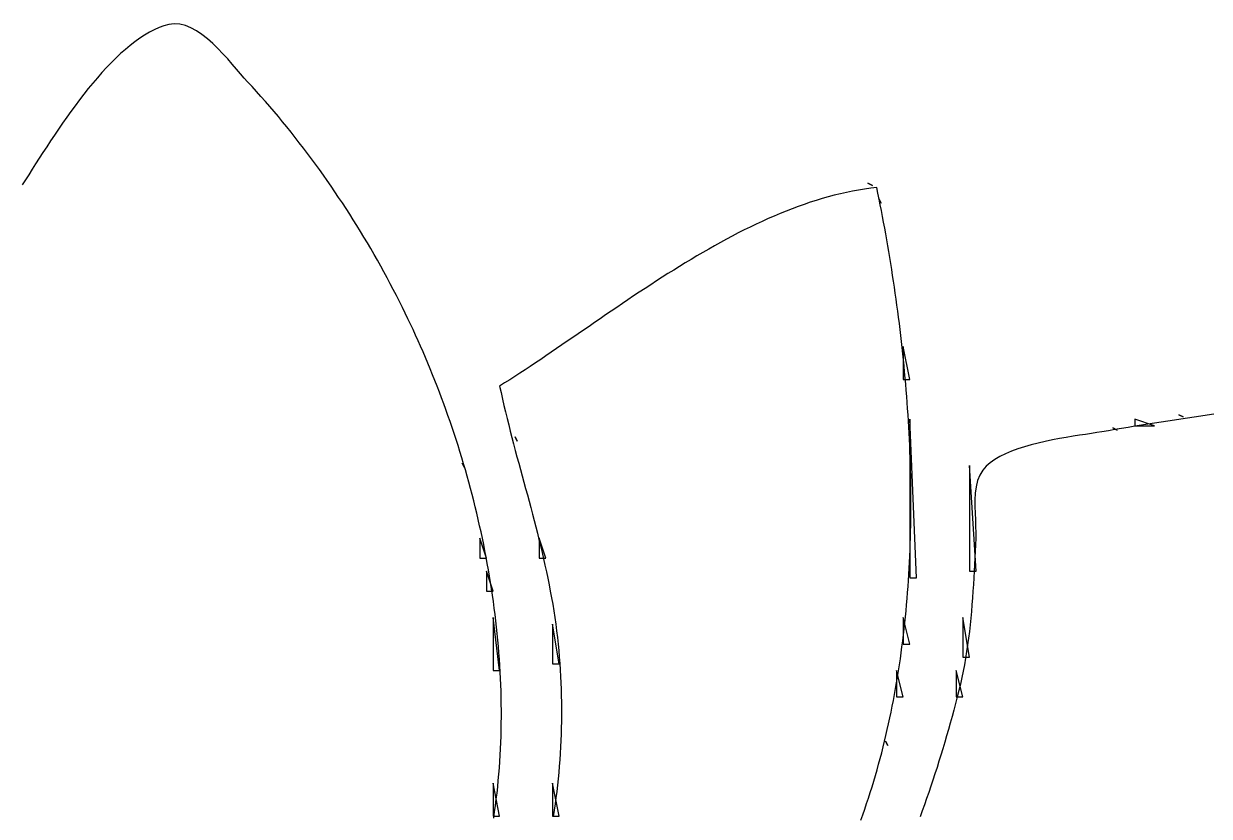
# Model space of a CAD drawing. Header units: millimetres. Extents: x 56222 to 3066687, y -650199 to -121287.
# Drawn here: x 141922.423 to 141925.62, y -185276.868 to -185274.731 of the extents above; entities that cross this region are included whole.
import ezdxf

# ---------------------------------------------------------------- set-up
doc = ezdxf.new("R2010")
doc.units = ezdxf.units.MM
doc.header["$MEASUREMENT"] = 0
doc.layers.add('$TD_AUDIT_GENERATED_(A0BDF17)', color=32, linetype='Continuous', lineweight=30)

msp = doc.modelspace()

# ---------------------------------------------------------------- linework, layer by layer
at = {"layer": '$TD_AUDIT_GENERATED_(A0BDF17)', "linetype": 'Continuous', "lineweight": 25, "ltscale": 2}
for p, q in [((141922.7486, -185274.7617, 0.5173), (141922.7356, -185274.7702, 0.5173)), ((141922.7617, -185274.7541, 0.5173), (141922.7486, -185274.7617, 0.5173)), ((141922.7748, -185274.7474, 0.5173), (141922.7617, -185274.7541, 0.5173)), ((141922.7879, -185274.7416, 0.5173), (141922.7748, -185274.7474, 0.5173)), ((141922.801, -185274.7367, 0.5173), (141922.7879, -185274.7416, 0.5173)), ((141922.814, -185274.733, 0.5173), (141922.801, -185274.7367, 0.5173)), ((141922.8288, -185274.731, 0.5173), (141922.814, -185274.733, 0.5173)), ((141922.8437, -185274.732, 0.5173), (141922.8288, -185274.731, 0.5173)), ((141922.8587, -185274.7358, 0.5173), (141922.8437, -185274.732, 0.5173)), ((141922.8737, -185274.742, 0.5173), (141922.8587, -185274.7358, 0.5173)), ((141922.8887, -185274.7503, 0.5173), (141922.8737, -185274.742, 0.5173)), ((141922.9035, -185274.7604, 0.5173), (141922.8887, -185274.7503, 0.5173)), ((141922.9181, -185274.7719, 0.5173), (141922.9035, -185274.7604, 0.5173)), ((141922.7097, -185274.7895, 0.5173), (141922.6968, -185274.8002, 0.5173)), ((141922.7226, -185274.7794, 0.5173), (141922.7097, -185274.7895, 0.5173)), ((141922.7356, -185274.7702, 0.5173), (141922.7226, -185274.7794, 0.5173)), ((141922.9324, -185274.7845, 0.5173), (141922.9181, -185274.7719, 0.5173)), ((141922.9464, -185274.798, 0.5173), (141922.9324, -185274.7845, 0.5173)), ((141922.6713, -185274.8236, 0.5173), (141922.6587, -185274.8362, 0.5173)), ((141922.684, -185274.8116, 0.5173), (141922.6713, -185274.8236, 0.5173)), ((141922.6968, -185274.8002, 0.5173), (141922.684, -185274.8116, 0.5173)), ((141922.9599, -185274.8119, 0.5173), (141922.9464, -185274.798, 0.5173)), ((141922.9728, -185274.826, 0.5173), (141922.9599, -185274.8119, 0.5173)), ((141922.6461, -185274.8493, 0.5173), (141922.6336, -185274.8629, 0.5173)), ((141922.6587, -185274.8362, 0.5173), (141922.6461, -185274.8493, 0.5173)), ((141922.9851, -185274.8399, 0.5173), (141922.9728, -185274.826, 0.5173)), ((141922.9967, -185274.8533, 0.5173), (141922.9851, -185274.8399, 0.5173)), ((141923.0076, -185274.8659, 0.5173), (141922.9967, -185274.8533, 0.5173)), ((141922.6213, -185274.8769, 0.5173), (141922.609, -185274.8913, 0.5173)), ((141922.6336, -185274.8629, 0.5173), (141922.6213, -185274.8769, 0.5173)), ((141923.0175, -185274.8774, 0.5173), (141923.0076, -185274.8659, 0.5173)), ((141923.0266, -185274.8874, 0.5173), (141923.0175, -185274.8774, 0.5173)), ((141923.0386, -185274.9005, 0.5173), (141923.0266, -185274.8874, 0.5173)), ((141922.585, -185274.9211, 0.5173), (141922.5731, -185274.9364, 0.5173)), ((141922.5969, -185274.9061, 0.5173), (141922.585, -185274.9211, 0.5173)), ((141922.609, -185274.8913, 0.5173), (141922.5969, -185274.9061, 0.5173)), ((141923.0507, -185274.9137, 0.5173), (141923.0386, -185274.9005, 0.5173)), ((141923.0626, -185274.927, 0.5173), (141923.0507, -185274.9137, 0.5173)), ((141922.5615, -185274.952, 0.5173), (141922.5499, -185274.9676, 0.5173)), ((141922.5731, -185274.9364, 0.5173), (141922.5615, -185274.952, 0.5173)), ((141923.0744, -185274.9405, 0.5173), (141923.0626, -185274.927, 0.5173)), ((141923.0862, -185274.954, 0.5173), (141923.0744, -185274.9405, 0.5173)), ((141922.5386, -185274.9834, 0.5173), (141922.5274, -185274.9993, 0.5173)), ((141922.5499, -185274.9676, 0.5173), (141922.5386, -185274.9834, 0.5173)), ((141923.0979, -185274.9677, 0.5173), (141923.0862, -185274.954, 0.5173)), ((141923.1094, -185274.9815, 0.5173), (141923.0979, -185274.9677, 0.5173)), ((141923.1209, -185274.9954, 0.5173), (141923.1094, -185274.9815, 0.5173)), ((141922.5164, -185275.0152, 0.5173), (141922.5056, -185275.0311, 0.5173)), ((141922.5274, -185274.9993, 0.5173), (141922.5164, -185275.0152, 0.5173)), ((141923.1324, -185275.0093, 0.5173), (141923.1209, -185274.9954, 0.5173)), ((141923.1437, -185275.0234, 0.5173), (141923.1324, -185275.0093, 0.5173)), ((141922.4951, -185275.047, 0.5173), (141922.4847, -185275.0627, 0.5173)), ((141922.5056, -185275.0311, 0.5173), (141922.4951, -185275.047, 0.5173)), ((141923.1549, -185275.0376, 0.5173), (141923.1437, -185275.0234, 0.5173)), ((141923.166, -185275.0519, 0.5173), (141923.1549, -185275.0376, 0.5173)), ((141922.4745, -185275.0782, 0.5173), (141922.4646, -185275.0936, 0.5173)), ((141922.4847, -185275.0627, 0.5173), (141922.4745, -185275.0782, 0.5173)), ((141923.1771, -185275.0662, 0.5173), (141923.166, -185275.0519, 0.5173)), ((141923.188, -185275.0807, 0.5173), (141923.1771, -185275.0662, 0.5173)), ((141923.1989, -185275.0952, 0.5173), (141923.188, -185275.0807, 0.5173)), ((141922.4549, -185275.1087, 0.5173), (141922.4455, -185275.1236, 0.5173)), ((141922.4646, -185275.0936, 0.5173), (141922.4549, -185275.1087, 0.5173)), ((141923.2096, -185275.1098, 0.5173), (141923.1989, -185275.0952, 0.5173)), ((141923.2203, -185275.1245, 0.5173), (141923.2096, -185275.1098, 0.5173)), ((141922.4363, -185275.1381, 0.5173), (141922.4274, -185275.1522, 0.5173)), ((141922.4455, -185275.1236, 0.5173), (141922.4363, -185275.1381, 0.5173)), ((141923.2308, -185275.1393, 0.5173), (141923.2203, -185275.1245, 0.5173)), ((141923.2413, -185275.1541, 0.5173), (141923.2308, -185275.1393, 0.5173)), ((141922.4274, -185275.1522, 0.5173), (141922.4187, -185275.1659, 0.5173)), ((141923.2516, -185275.1691, 0.5173), (141923.2413, -185275.1541, 0.5173)), ((141923.2619, -185275.1841, 0.5173), (141923.2516, -185275.1691, 0.5173)), ((141924.6905, -185275.177, 0.5173), (141924.6741, -185275.1796, 0.5173)), ((141924.7068, -185275.1747, 0.5173), (141924.6905, -185275.177, 0.5173)), ((141924.6994, -185275.161, 0.5173), (141924.7113, -185275.1669, 0.5173)), ((141924.7113, -185275.1669, 0.5173), (141924.6994, -185275.161, 0.5173)), ((141924.7232, -185275.1728, 0.5173), (141924.7068, -185275.1747, 0.5173)), ((141924.7264, -185275.1883, 0.5173), (141924.7232, -185275.1728, 0.5173)), ((141923.272, -185275.1992, 0.5173), (141923.2619, -185275.1841, 0.5173)), ((141923.2821, -185275.2143, 0.5173), (141923.272, -185275.1992, 0.5173)), ((141924.5598, -185275.2073, 0.5173), (141924.5435, -185275.2125, 0.5173)), ((141924.5761, -185275.2024, 0.5173), (141924.5598, -185275.2073, 0.5173)), ((141924.5924, -185275.1978, 0.5173), (141924.5761, -185275.2024, 0.5173)), ((141924.6087, -185275.1935, 0.5173), (141924.5924, -185275.1978, 0.5173)), ((141924.625, -185275.1895, 0.5173), (141924.6087, -185275.1935, 0.5173)), ((141924.6414, -185275.1858, 0.5173), (141924.625, -185275.1895, 0.5173)), ((141924.6577, -185275.1825, 0.5173), (141924.6414, -185275.1858, 0.5173)), ((141924.6741, -185275.1796, 0.5173), (141924.6577, -185275.1825, 0.5173)), ((141924.7295, -185275.2039, 0.5173), (141924.7264, -185275.1883, 0.5173)), ((141924.7291, -185275.2026, 0.5173), (141924.7351, -185275.2145, 0.5173)), ((141924.7351, -185275.2145, 0.5173), (141924.7291, -185275.2026, 0.5173)), ((141924.7326, -185275.2194, 0.5173), (141924.7295, -185275.2039, 0.5173)), ((141923.292, -185275.2295, 0.5173), (141923.2821, -185275.2143, 0.5173)), ((141923.3019, -185275.2448, 0.5173), (141923.292, -185275.2295, 0.5173)), ((141924.4785, -185275.2362, 0.5173), (141924.4623, -185275.2428, 0.5173)), ((141924.4947, -185275.2299, 0.5173), (141924.4785, -185275.2362, 0.5173)), ((141924.5109, -185275.2238, 0.5173), (141924.4947, -185275.2299, 0.5173)), ((141924.5272, -185275.2181, 0.5173), (141924.5109, -185275.2238, 0.5173)), ((141924.5435, -185275.2125, 0.5173), (141924.5272, -185275.2181, 0.5173)), ((141924.7356, -185275.2351, 0.5173), (141924.7326, -185275.2194, 0.5173)), ((141924.7386, -185275.2507, 0.5173), (141924.7356, -185275.2351, 0.5173)), ((141923.3116, -185275.2601, 0.5173), (141923.3019, -185275.2448, 0.5173)), ((141923.3212, -185275.2755, 0.5173), (141923.3116, -185275.2601, 0.5173)), ((141924.3977, -185275.2715, 0.5173), (141924.3816, -185275.2793, 0.5173)), ((141924.4138, -185275.264, 0.5173), (141924.3977, -185275.2715, 0.5173)), ((141924.4299, -185275.2567, 0.5173), (141924.4138, -185275.264, 0.5173)), ((141924.4461, -185275.2497, 0.5173), (141924.4299, -185275.2567, 0.5173)), ((141924.4623, -185275.2428, 0.5173), (141924.4461, -185275.2497, 0.5173)), ((141924.7416, -185275.2664, 0.5173), (141924.7386, -185275.2507, 0.5173)), ((141924.7445, -185275.2822, 0.5173), (141924.7416, -185275.2664, 0.5173)), ((141923.3307, -185275.2909, 0.5173), (141923.3212, -185275.2755, 0.5173)), ((141923.3401, -185275.3065, 0.5173), (141923.3307, -185275.2909, 0.5173)), ((141924.3336, -185275.3036, 0.5173), (141924.3176, -185275.3121, 0.5173)), ((141924.3495, -185275.2953, 0.5173), (141924.3336, -185275.3036, 0.5173)), ((141924.3656, -185275.2872, 0.5173), (141924.3495, -185275.2953, 0.5173)), ((141924.3816, -185275.2793, 0.5173), (141924.3656, -185275.2872, 0.5173)), ((141924.7473, -185275.298, 0.5173), (141924.7445, -185275.2822, 0.5173)), ((141924.7501, -185275.3138, 0.5173), (141924.7473, -185275.298, 0.5173)), ((141923.3494, -185275.322, 0.5173), (141923.3401, -185275.3065, 0.5173)), ((141923.3586, -185275.3376, 0.5173), (141923.3494, -185275.322, 0.5173)), ((141924.2858, -185275.3296, 0.5173), (141924.2699, -185275.3386, 0.5173)), ((141924.3017, -185275.3208, 0.5173), (141924.2858, -185275.3296, 0.5173)), ((141924.3176, -185275.3121, 0.5173), (141924.3017, -185275.3208, 0.5173)), ((141924.7529, -185275.3297, 0.5173), (141924.7501, -185275.3138, 0.5173)), ((141924.7556, -185275.3456, 0.5173), (141924.7529, -185275.3297, 0.5173)), ((141923.3676, -185275.3533, 0.5173), (141923.3586, -185275.3376, 0.5173)), ((141923.3766, -185275.369, 0.5173), (141923.3676, -185275.3533, 0.5173)), ((141923.3854, -185275.3847, 0.5173), (141923.3766, -185275.369, 0.5173)), ((141924.2226, -185275.3664, 0.5173), (141924.2069, -185275.3758, 0.5173)), ((141924.2383, -185275.357, 0.5173), (141924.2226, -185275.3664, 0.5173)), ((141924.2541, -185275.3477, 0.5173), (141924.2383, -185275.357, 0.5173)), ((141924.2699, -185275.3386, 0.5173), (141924.2541, -185275.3477, 0.5173)), ((141924.7583, -185275.3615, 0.5173), (141924.7556, -185275.3456, 0.5173)), ((141924.7609, -185275.3775, 0.5173), (141924.7583, -185275.3615, 0.5173)), ((141923.3941, -185275.4005, 0.5173), (141923.3854, -185275.3847, 0.5173)), ((141923.4027, -185275.4163, 0.5173), (141923.3941, -185275.4005, 0.5173)), ((141924.1756, -185275.3952, 0.5173), (141924.16, -185275.405, 0.5173)), ((141924.1912, -185275.3855, 0.5173), (141924.1756, -185275.3952, 0.5173)), ((141924.2069, -185275.3758, 0.5173), (141924.1912, -185275.3855, 0.5173)), ((141924.7634, -185275.3935, 0.5173), (141924.7609, -185275.3775, 0.5173)), ((141924.7659, -185275.4096, 0.5173), (141924.7634, -185275.3935, 0.5173)), ((141923.4112, -185275.4321, 0.5173), (141923.4027, -185275.4163, 0.5173)), ((141923.4195, -185275.448, 0.5173), (141923.4112, -185275.4321, 0.5173)), ((141924.129, -185275.4248, 0.5173), (141924.1136, -185275.4348, 0.5173)), ((141924.1445, -185275.4149, 0.5173), (141924.129, -185275.4248, 0.5173)), ((141924.16, -185275.405, 0.5173), (141924.1445, -185275.4149, 0.5173)), ((141924.7684, -185275.4257, 0.5173), (141924.7659, -185275.4096, 0.5173)), ((141924.7708, -185275.4418, 0.5173), (141924.7684, -185275.4257, 0.5173)), ((141923.4278, -185275.4639, 0.5173), (141923.4195, -185275.448, 0.5173)), ((141923.4359, -185275.4799, 0.5173), (141923.4278, -185275.4639, 0.5173)), ((141924.0828, -185275.4551, 0.5173), (141924.0676, -185275.4652, 0.5173)), ((141924.0982, -185275.4449, 0.5173), (141924.0828, -185275.4551, 0.5173)), ((141924.1136, -185275.4348, 0.5173), (141924.0982, -185275.4449, 0.5173)), ((141924.7732, -185275.4579, 0.5173), (141924.7708, -185275.4418, 0.5173)), ((141924.7754, -185275.4741, 0.5173), (141924.7732, -185275.4579, 0.5173)), ((141923.4439, -185275.4959, 0.5173), (141923.4359, -185275.4799, 0.5173)), ((141923.4517, -185275.5119, 0.5173), (141923.4439, -185275.4959, 0.5173)), ((141924.022, -185275.4959, 0.5173), (141924.007, -185275.5062, 0.5173)), ((141924.0371, -185275.4857, 0.5173), (141924.022, -185275.4959, 0.5173)), ((141924.0523, -185275.4755, 0.5173), (141924.0371, -185275.4857, 0.5173)), ((141924.0676, -185275.4652, 0.5173), (141924.0523, -185275.4755, 0.5173)), ((141924.7777, -185275.4903, 0.5173), (141924.7754, -185275.4741, 0.5173)), ((141924.7799, -185275.5065, 0.5173), (141924.7777, -185275.4903, 0.5173)), ((141923.4588, -185275.5265, 0.5173), (141923.4517, -185275.5119, 0.5173)), ((141923.4658, -185275.5412, 0.5173), (141923.4588, -185275.5265, 0.5173)), ((141923.977, -185275.5267, 0.5173), (141923.9621, -185275.5369, 0.5173)), ((141923.992, -185275.5165, 0.5173), (141923.977, -185275.5267, 0.5173)), ((141924.007, -185275.5062, 0.5173), (141923.992, -185275.5165, 0.5173)), ((141924.782, -185275.5228, 0.5173), (141924.7799, -185275.5065, 0.5173)), ((141924.7841, -185275.539, 0.5173), (141924.782, -185275.5228, 0.5173)), ((141923.4727, -185275.556, 0.5173), (141923.4658, -185275.5412, 0.5173)), ((141923.4796, -185275.5709, 0.5173), (141923.4727, -185275.556, 0.5173)), ((141923.9326, -185275.5573, 0.5173), (141923.9179, -185275.5674, 0.5173)), ((141923.9473, -185275.5471, 0.5173), (141923.9326, -185275.5573, 0.5173)), ((141923.9621, -185275.5369, 0.5173), (141923.9473, -185275.5471, 0.5173)), ((141924.7861, -185275.5553, 0.5173), (141924.7841, -185275.539, 0.5173)), ((141924.788, -185275.5717, 0.5173), (141924.7861, -185275.5553, 0.5173)), ((141923.4863, -185275.5859, 0.5173), (141923.4796, -185275.5709, 0.5173)), ((141923.493, -185275.6009, 0.5173), (141923.4863, -185275.5859, 0.5173)), ((141923.8887, -185275.5875, 0.5173), (141923.8742, -185275.5974, 0.5173)), ((141923.9033, -185275.5775, 0.5173), (141923.8887, -185275.5875, 0.5173)), ((141923.9179, -185275.5674, 0.5173), (141923.9033, -185275.5775, 0.5173)), ((141924.7899, -185275.588, 0.5173), (141924.788, -185275.5717, 0.5173)), ((141924.7917, -185275.6044, 0.5173), (141924.7899, -185275.588, 0.5173)), ((141923.4996, -185275.6161, 0.5173), (141923.493, -185275.6009, 0.5173)), ((141923.5062, -185275.6313, 0.5173), (141923.4996, -185275.6161, 0.5173)), ((141923.8454, -185275.6171, 0.5173), (141923.8312, -185275.6267, 0.5173)), ((141923.8598, -185275.6073, 0.5173), (141923.8454, -185275.6171, 0.5173)), ((141923.8742, -185275.5974, 0.5173), (141923.8598, -185275.6073, 0.5173)), ((141924.7935, -185275.6208, 0.5173), (141924.7917, -185275.6044, 0.5173)), ((141924.7952, -185275.6372, 0.5173), (141924.7935, -185275.6208, 0.5173)), ((141924.7946, -185275.6011, 0.5173), (141924.7946, -185275.6903, 0.5173)), ((141924.8124, -185275.6903, 0.5173), (141924.7946, -185275.6011, 0.5173)), ((141923.5126, -185275.6466, 0.5173), (141923.5062, -185275.6313, 0.5173)), ((141923.519, -185275.662, 0.5173), (141923.5126, -185275.6466, 0.5173)), ((141923.7888, -185275.6551, 0.5173), (141923.7748, -185275.6643, 0.5173)), ((141923.8028, -185275.6458, 0.5173), (141923.7888, -185275.6551, 0.5173)), ((141923.817, -185275.6363, 0.5173), (141923.8028, -185275.6458, 0.5173)), ((141923.8312, -185275.6267, 0.5173), (141923.817, -185275.6363, 0.5173)), ((141924.7968, -185275.6536, 0.5173), (141924.7952, -185275.6372, 0.5173)), ((141924.7984, -185275.6701, 0.5173), (141924.7968, -185275.6536, 0.5173)), ((141923.5253, -185275.6775, 0.5173), (141923.519, -185275.662, 0.5173)), ((141923.5315, -185275.693, 0.5173), (141923.5253, -185275.6775, 0.5173)), ((141923.7471, -185275.6823, 0.5173), (141923.7334, -185275.6911, 0.5173)), ((141923.7609, -185275.6734, 0.5173), (141923.7471, -185275.6823, 0.5173)), ((141923.7748, -185275.6643, 0.5173), (141923.7609, -185275.6734, 0.5173)), ((141924.7999, -185275.6865, 0.5173), (141924.7984, -185275.6701, 0.5173)), ((141924.8014, -185275.703, 0.5173), (141924.7999, -185275.6865, 0.5173)), ((141923.5376, -185275.7086, 0.5173), (141923.5315, -185275.693, 0.5173)), ((141923.5436, -185275.7243, 0.5173), (141923.5376, -185275.7086, 0.5173)), ((141923.7197, -185275.6997, 0.5173), (141923.7062, -185275.7081, 0.5173)), ((141923.7062, -185275.7081, 0.5173), (141923.71, -185275.7256, 0.5173)), ((141923.7334, -185275.6911, 0.5173), (141923.7197, -185275.6997, 0.5173)), ((141924.7946, -185275.6903, 0.5173), (141924.8124, -185275.6903, 0.5173)), ((141924.8028, -185275.7195, 0.5173), (141924.8014, -185275.703, 0.5173)), ((141924.8041, -185275.736, 0.5173), (141924.8028, -185275.7195, 0.5173)), ((141923.5496, -185275.7401, 0.5173), (141923.5436, -185275.7243, 0.5173)), ((141923.5554, -185275.7559, 0.5173), (141923.5496, -185275.7401, 0.5173)), ((141923.71, -185275.7256, 0.5173), (141923.7139, -185275.7431, 0.5173)), ((141923.7139, -185275.7431, 0.5173), (141923.7179, -185275.7605, 0.5173)), ((141924.8053, -185275.7525, 0.5173), (141924.8041, -185275.736, 0.5173)), ((141924.8065, -185275.769, 0.5173), (141924.8053, -185275.7525, 0.5173)), ((141923.5612, -185275.7718, 0.5173), (141923.5554, -185275.7559, 0.5173)), ((141923.5669, -185275.7878, 0.5173), (141923.5612, -185275.7718, 0.5173)), ((141923.7179, -185275.7605, 0.5173), (141923.7221, -185275.7779, 0.5173)), ((141923.7221, -185275.7779, 0.5173), (141923.7263, -185275.7952, 0.5173)), ((141924.8076, -185275.7856, 0.5173), (141924.8065, -185275.769, 0.5173)), ((141925.6324, -185275.7843, 0.5173), (141925.6146, -185275.7868, 0.5173)), ((141923.5725, -185275.8038, 0.5173), (141923.5669, -185275.7878, 0.5173)), ((141923.578, -185275.8199, 0.5173), (141923.5725, -185275.8038, 0.5173)), ((141923.7263, -185275.7952, 0.5173), (141923.7306, -185275.8125, 0.5173)), ((141923.7306, -185275.8125, 0.5173), (141923.735, -185275.8298, 0.5173)), ((141924.8086, -185275.8021, 0.5173), (141924.8076, -185275.7856, 0.5173)), ((141924.8096, -185275.8187, 0.5173), (141924.8086, -185275.8021, 0.5173)), ((141924.8124, -185275.7973, 0.5173), (141924.8124, -185276.2256, 0.5173)), ((141924.8302, -185276.2256, 0.5173), (141924.8124, -185275.7973, 0.5173)), ((141925.4189, -185275.8166, 0.5173), (141925.4011, -185275.8195, 0.5173)), ((141925.4367, -185275.8137, 0.5173), (141925.4189, -185275.8166, 0.5173)), ((141925.419, -185275.7973, 0.5173), (141925.419, -185275.8152, 0.5173)), ((141925.4726, -185275.8152, 0.5173), (141925.419, -185275.7973, 0.5173)), ((141925.419, -185275.8152, 0.5173), (141925.4726, -185275.8152, 0.5173)), ((141925.4545, -185275.8108, 0.5173), (141925.4367, -185275.8137, 0.5173)), ((141925.4723, -185275.808, 0.5173), (141925.4545, -185275.8108, 0.5173)), ((141925.4901, -185275.8052, 0.5173), (141925.4723, -185275.808, 0.5173)), ((141925.5079, -185275.8025, 0.5173), (141925.4901, -185275.8052, 0.5173)), ((141925.5257, -185275.7998, 0.5173), (141925.5079, -185275.8025, 0.5173)), ((141925.5435, -185275.7971, 0.5173), (141925.5257, -185275.7998, 0.5173)), ((141925.538, -185275.7854, 0.5173), (141925.5499, -185275.7914, 0.5173)), ((141925.5499, -185275.7914, 0.5173), (141925.538, -185275.7854, 0.5173)), ((141925.5613, -185275.7945, 0.5173), (141925.5435, -185275.7971, 0.5173)), ((141925.579, -185275.7919, 0.5173), (141925.5613, -185275.7945, 0.5173)), ((141925.5968, -185275.7893, 0.5173), (141925.579, -185275.7919, 0.5173)), ((141925.6146, -185275.7868, 0.5173), (141925.5968, -185275.7893, 0.5173)), ((141923.5834, -185275.8361, 0.5173), (141923.578, -185275.8199, 0.5173)), ((141923.5887, -185275.8523, 0.5173), (141923.5834, -185275.8361, 0.5173)), ((141923.735, -185275.8298, 0.5173), (141923.7394, -185275.8471, 0.5173)), ((141923.7394, -185275.8471, 0.5173), (141923.7439, -185275.8643, 0.5173)), ((141923.7478, -185275.8449, 0.5173), (141923.7537, -185275.8568, 0.5173)), ((141923.7537, -185275.8568, 0.5173), (141923.7478, -185275.8449, 0.5173)), ((141924.8105, -185275.8352, 0.5173), (141924.8096, -185275.8187, 0.5173)), ((141924.8113, -185275.8518, 0.5173), (141924.8105, -185275.8352, 0.5173)), ((141925.2342, -185275.8467, 0.5173), (141925.2156, -185275.85, 0.5173)), ((141925.2524, -185275.8437, 0.5173), (141925.2342, -185275.8467, 0.5173)), ((141925.2699, -185275.841, 0.5173), (141925.2524, -185275.8437, 0.5173)), ((141925.2865, -185275.8384, 0.5173), (141925.2699, -185275.841, 0.5173)), ((141925.3022, -185275.836, 0.5173), (141925.2865, -185275.8384, 0.5173)), ((141925.3167, -185275.8338, 0.5173), (141925.3022, -185275.836, 0.5173)), ((141925.3298, -185275.8316, 0.5173), (141925.3167, -185275.8338, 0.5173)), ((141925.3477, -185275.8285, 0.5173), (141925.3298, -185275.8316, 0.5173)), ((141925.3655, -185275.8255, 0.5173), (141925.3477, -185275.8285, 0.5173)), ((141925.3596, -185275.8211, 0.5173), (141925.3715, -185275.8271, 0.5173)), ((141925.3715, -185275.8271, 0.5173), (141925.3596, -185275.8211, 0.5173)), ((141925.3833, -185275.8225, 0.5173), (141925.3655, -185275.8255, 0.5173)), ((141925.4011, -185275.8195, 0.5173), (141925.3833, -185275.8225, 0.5173)), ((141923.5939, -185275.8686, 0.5173), (141923.5887, -185275.8523, 0.5173)), ((141923.599, -185275.8849, 0.5173), (141923.5939, -185275.8686, 0.5173)), ((141923.7439, -185275.8643, 0.5173), (141923.7484, -185275.8815, 0.5173)), ((141924.8121, -185275.8684, 0.5173), (141924.8113, -185275.8518, 0.5173)), ((141924.8128, -185275.885, 0.5173), (141924.8121, -185275.8684, 0.5173)), ((141925.1036, -185275.8775, 0.5173), (141925.0865, -185275.8837, 0.5173)), ((141925.1214, -185275.8718, 0.5173), (141925.1036, -185275.8775, 0.5173)), ((141925.1398, -185275.8665, 0.5173), (141925.1214, -185275.8718, 0.5173)), ((141925.1586, -185275.8618, 0.5173), (141925.1398, -185275.8665, 0.5173)), ((141925.1776, -185275.8575, 0.5173), (141925.1586, -185275.8618, 0.5173)), ((141925.1967, -185275.8536, 0.5173), (141925.1776, -185275.8575, 0.5173)), ((141925.2156, -185275.85, 0.5173), (141925.1967, -185275.8536, 0.5173)), ((141923.604, -185275.9013, 0.5173), (141923.599, -185275.8849, 0.5173)), ((141923.6089, -185275.9177, 0.5173), (141923.604, -185275.9013, 0.5173)), ((141923.7484, -185275.8815, 0.5173), (141923.753, -185275.8987, 0.5173)), ((141923.753, -185275.8987, 0.5173), (141923.7576, -185275.9159, 0.5173)), ((141924.8134, -185275.9015, 0.5173), (141924.8128, -185275.885, 0.5173)), ((141924.8139, -185275.9181, 0.5173), (141924.8134, -185275.9015, 0.5173)), ((141925.0414, -185275.9061, 0.5173), (141925.029, -185275.9149, 0.5173)), ((141925.0552, -185275.898, 0.5173), (141925.0414, -185275.9061, 0.5173)), ((141925.0703, -185275.8906, 0.5173), (141925.0552, -185275.898, 0.5173)), ((141925.0865, -185275.8837, 0.5173), (141925.0703, -185275.8906, 0.5173)), ((141923.6051, -185275.9163, 0.5173), (141923.611, -185275.9282, 0.5173)), ((141923.611, -185275.9282, 0.5173), (141923.6051, -185275.9163, 0.5173)), ((141923.6137, -185275.9342, 0.5173), (141923.6089, -185275.9177, 0.5173)), ((141923.6184, -185275.9508, 0.5173), (141923.6137, -185275.9342, 0.5173)), ((141923.7576, -185275.9159, 0.5173), (141923.7623, -185275.9331, 0.5173)), ((141923.7623, -185275.9331, 0.5173), (141923.7669, -185275.9502, 0.5173)), ((141924.8144, -185275.9347, 0.5173), (141924.8139, -185275.9181, 0.5173)), ((141924.8147, -185275.9513, 0.5173), (141924.8144, -185275.9347, 0.5173)), ((141924.973, -185275.9222, 0.5173), (141924.973, -185276.2077, 0.5173)), ((141924.9908, -185276.2077, 0.5173), (141924.973, -185275.9222, 0.5173)), ((141925.0092, -185275.9348, 0.5173), (141925.001, -185275.9482, 0.5173)), ((141925.0182, -185275.9245, 0.5173), (141925.0092, -185275.9348, 0.5173)), ((141925.029, -185275.9149, 0.5173), (141925.0182, -185275.9245, 0.5173)), ((141923.623, -185275.9674, 0.5173), (141923.6184, -185275.9508, 0.5173)), ((141923.6275, -185275.984, 0.5173), (141923.623, -185275.9674, 0.5173)), ((141923.7669, -185275.9502, 0.5173), (141923.7716, -185275.9674, 0.5173)), ((141923.7716, -185275.9674, 0.5173), (141923.7762, -185275.9846, 0.5173)), ((141924.815, -185275.9679, 0.5173), (141924.8147, -185275.9513, 0.5173)), ((141924.8153, -185275.9845, 0.5173), (141924.815, -185275.9679, 0.5173)), ((141924.995, -185275.9632, 0.5173), (141924.9911, -185275.9795, 0.5173)), ((141925.001, -185275.9482, 0.5173), (141924.995, -185275.9632, 0.5173)), ((141923.6319, -185276.0007, 0.5173), (141923.6275, -185275.984, 0.5173)), ((141923.6362, -185276.0174, 0.5173), (141923.6319, -185276.0007, 0.5173)), ((141923.7762, -185275.9846, 0.5173), (141923.7809, -185276.0017, 0.5173)), ((141923.7809, -185276.0017, 0.5173), (141923.7855, -185276.0189, 0.5173)), ((141924.8154, -185276.0011, 0.5173), (141924.8153, -185275.9845, 0.5173)), ((141924.8155, -185276.0176, 0.5173), (141924.8154, -185276.0011, 0.5173)), ((141924.9887, -185275.9967, 0.5173), (141924.9877, -185276.0146, 0.5173)), ((141924.9911, -185275.9795, 0.5173), (141924.9887, -185275.9967, 0.5173)), ((141923.6404, -185276.0342, 0.5173), (141923.6362, -185276.0174, 0.5173)), ((141923.6445, -185276.051, 0.5173), (141923.6404, -185276.0342, 0.5173)), ((141923.7855, -185276.0189, 0.5173), (141923.7901, -185276.0361, 0.5173)), ((141923.7901, -185276.0361, 0.5173), (141923.7946, -185276.0532, 0.5173)), ((141924.8153, -185276.0508, 0.5173), (141924.8154, -185276.0342, 0.5173)), ((141924.8154, -185276.0342, 0.5173), (141924.8155, -185276.0176, 0.5173)), ((141924.9877, -185276.0146, 0.5173), (141924.9876, -185276.0329, 0.5173)), ((141924.9876, -185276.0329, 0.5173), (141924.9881, -185276.0511, 0.5173)), ((141923.6484, -185276.0678, 0.5173), (141923.6445, -185276.051, 0.5173)), ((141923.6523, -185276.0847, 0.5173), (141923.6484, -185276.0678, 0.5173)), ((141923.7946, -185276.0532, 0.5173), (141923.7991, -185276.0704, 0.5173)), ((141923.7991, -185276.0704, 0.5173), (141923.8035, -185276.0876, 0.5173)), ((141924.8149, -185276.0839, 0.5173), (141924.8152, -185276.0673, 0.5173)), ((141924.8152, -185276.0673, 0.5173), (141924.8153, -185276.0508, 0.5173)), ((141924.9881, -185276.0511, 0.5173), (141924.989, -185276.0692, 0.5173)), ((141924.989, -185276.0692, 0.5173), (141924.9898, -185276.0866, 0.5173)), ((141923.656, -185276.1016, 0.5173), (141923.6523, -185276.0847, 0.5173)), ((141923.6597, -185276.1186, 0.5173), (141923.656, -185276.1016, 0.5173)), ((141923.8035, -185276.0876, 0.5173), (141923.8079, -185276.1049, 0.5173)), ((141924.8141, -185276.1169, 0.5173), (141924.8146, -185276.1004, 0.5173)), ((141924.8146, -185276.1004, 0.5173), (141924.8149, -185276.0839, 0.5173)), ((141924.9898, -185276.0866, 0.5173), (141924.9903, -185276.1031, 0.5173)), ((141924.9903, -185276.1031, 0.5173), (141924.9901, -185276.1185, 0.5173)), ((141923.6526, -185276.1185, 0.5173), (141923.6526, -185276.172, 0.5173)), ((141923.6705, -185276.172, 0.5173), (141923.6526, -185276.1185, 0.5173)), ((141923.6632, -185276.1356, 0.5173), (141923.6597, -185276.1186, 0.5173)), ((141923.6666, -185276.1526, 0.5173), (141923.6632, -185276.1356, 0.5173)), ((141923.8079, -185276.1049, 0.5173), (141923.8122, -185276.1221, 0.5173)), ((141923.8122, -185276.1221, 0.5173), (141923.8164, -185276.1394, 0.5173)), ((141923.8132, -185276.1185, 0.5173), (141923.8132, -185276.172, 0.5173)), ((141923.8311, -185276.172, 0.5173), (141923.8132, -185276.1185, 0.5173)), ((141924.813, -185276.15, 0.5173), (141924.8136, -185276.1335, 0.5173)), ((141924.8136, -185276.1335, 0.5173), (141924.8141, -185276.1169, 0.5173)), ((141924.9893, -185276.136, 0.5173), (141924.9886, -185276.1537, 0.5173)), ((141924.9901, -185276.1185, 0.5173), (141924.9893, -185276.136, 0.5173)), ((141923.6699, -185276.1696, 0.5173), (141923.6666, -185276.1526, 0.5173)), ((141923.8164, -185276.1394, 0.5173), (141923.8205, -185276.1567, 0.5173)), ((141923.8205, -185276.1567, 0.5173), (141923.8246, -185276.1741, 0.5173)), ((141924.8116, -185276.183, 0.5173), (141924.8123, -185276.1665, 0.5173)), ((141924.8123, -185276.1665, 0.5173), (141924.813, -185276.15, 0.5173)), ((141924.9886, -185276.1537, 0.5173), (141924.9877, -185276.1715, 0.5173)), ((141923.6526, -185276.172, 0.5173), (141923.6705, -185276.172, 0.5173)), ((141923.673, -185276.1867, 0.5173), (141923.6699, -185276.1696, 0.5173)), ((141923.6761, -185276.2038, 0.5173), (141923.673, -185276.1867, 0.5173)), ((141923.8132, -185276.172, 0.5173), (141923.8311, -185276.172, 0.5173)), ((141923.8246, -185276.1741, 0.5173), (141923.8285, -185276.1915, 0.5173)), ((141923.8285, -185276.1915, 0.5173), (141923.8323, -185276.2089, 0.5173)), ((141924.8097, -185276.2159, 0.5173), (141924.8107, -185276.1994, 0.5173)), ((141924.8107, -185276.1994, 0.5173), (141924.8116, -185276.183, 0.5173)), ((141924.9869, -185276.1894, 0.5173), (141924.9859, -185276.2073, 0.5173)), ((141924.9877, -185276.1715, 0.5173), (141924.9869, -185276.1894, 0.5173)), ((141923.6705, -185276.2077, 0.5173), (141923.6705, -185276.2612, 0.5173)), ((141923.6883, -185276.2612, 0.5173), (141923.6705, -185276.2077, 0.5173)), ((141923.679, -185276.2209, 0.5173), (141923.6761, -185276.2038, 0.5173)), ((141923.6818, -185276.2381, 0.5173), (141923.679, -185276.2209, 0.5173)), ((141923.8323, -185276.2089, 0.5173), (141923.8359, -185276.2263, 0.5173)), ((141923.8359, -185276.2263, 0.5173), (141923.8395, -185276.2439, 0.5173)), ((141924.8076, -185276.2487, 0.5173), (141924.8087, -185276.2323, 0.5173)), ((141924.8087, -185276.2323, 0.5173), (141924.8097, -185276.2159, 0.5173)), ((141924.8124, -185276.2256, 0.5173), (141924.8302, -185276.2256, 0.5173)), ((141924.973, -185276.2077, 0.5173), (141924.9908, -185276.2077, 0.5173)), ((141924.9849, -185276.2253, 0.5173), (141924.9839, -185276.2434, 0.5173)), ((141924.9859, -185276.2073, 0.5173), (141924.9849, -185276.2253, 0.5173)), ((141923.6705, -185276.2612, 0.5173), (141923.6883, -185276.2612, 0.5173)), ((141923.6845, -185276.2552, 0.5173), (141923.6818, -185276.2381, 0.5173)), ((141923.687, -185276.2724, 0.5173), (141923.6845, -185276.2552, 0.5173)), ((141923.8395, -185276.2439, 0.5173), (141923.8428, -185276.2614, 0.5173)), ((141923.8428, -185276.2614, 0.5173), (141923.8461, -185276.279, 0.5173)), ((141924.8064, -185276.2651, 0.5173), (141924.8076, -185276.2487, 0.5173)), ((141924.9827, -185276.2615, 0.5173), (141924.9814, -185276.2797, 0.5173)), ((141924.9839, -185276.2434, 0.5173), (141924.9827, -185276.2615, 0.5173)), ((141923.6895, -185276.2896, 0.5173), (141923.687, -185276.2724, 0.5173)), ((141923.6918, -185276.3068, 0.5173), (141923.6895, -185276.2896, 0.5173)), ((141923.8461, -185276.279, 0.5173), (141923.8492, -185276.2967, 0.5173)), ((141924.8037, -185276.2979, 0.5173), (141924.8051, -185276.2815, 0.5173)), ((141924.8051, -185276.2815, 0.5173), (141924.8064, -185276.2651, 0.5173)), ((141924.9814, -185276.2797, 0.5173), (141924.98, -185276.2978, 0.5173)), ((141923.694, -185276.3241, 0.5173), (141923.6918, -185276.3068, 0.5173)), ((141923.696, -185276.3413, 0.5173), (141923.694, -185276.3241, 0.5173)), ((141923.8492, -185276.2967, 0.5173), (141923.8521, -185276.3144, 0.5173)), ((141923.8521, -185276.3144, 0.5173), (141923.8548, -185276.3322, 0.5173)), ((141924.8006, -185276.3305, 0.5173), (141924.8022, -185276.3142, 0.5173)), ((141924.8022, -185276.3142, 0.5173), (141924.8037, -185276.2979, 0.5173)), ((141924.9784, -185276.316, 0.5173), (141924.9767, -185276.3341, 0.5173)), ((141924.98, -185276.2978, 0.5173), (141924.9784, -185276.316, 0.5173)), ((141923.6883, -185276.3326, 0.5173), (141923.6883, -185276.4753, 0.5173)), ((141923.7062, -185276.4753, 0.5173), (141923.6883, -185276.3326, 0.5173)), ((141923.6979, -185276.3586, 0.5173), (141923.696, -185276.3413, 0.5173)), ((141923.6997, -185276.3758, 0.5173), (141923.6979, -185276.3586, 0.5173)), ((141923.8489, -185276.3505, 0.5173), (141923.8489, -185276.4575, 0.5173)), ((141923.8667, -185276.4575, 0.5173), (141923.8489, -185276.3505, 0.5173)), ((141923.8548, -185276.3322, 0.5173), (141923.8573, -185276.35, 0.5173)), ((141923.8573, -185276.35, 0.5173), (141923.8597, -185276.3679, 0.5173)), ((141924.7946, -185276.3326, 0.5173), (141924.7946, -185276.404, 0.5173)), ((141924.8124, -185276.404, 0.5173), (141924.7946, -185276.3326, 0.5173)), ((141924.7971, -185276.363, 0.5173), (141924.7989, -185276.3468, 0.5173)), ((141924.7989, -185276.3468, 0.5173), (141924.8006, -185276.3305, 0.5173)), ((141924.9551, -185276.3326, 0.5173), (141924.9551, -185276.4397, 0.5173)), ((141924.973, -185276.4397, 0.5173), (141924.9551, -185276.3326, 0.5173)), ((141924.9749, -185276.3522, 0.5173), (141924.9729, -185276.3703, 0.5173)), ((141924.9767, -185276.3341, 0.5173), (141924.9749, -185276.3522, 0.5173)), ((141923.7014, -185276.3931, 0.5173), (141923.6997, -185276.3758, 0.5173)), ((141923.8597, -185276.3679, 0.5173), (141923.8618, -185276.3859, 0.5173)), ((141923.8618, -185276.3859, 0.5173), (141923.8637, -185276.404, 0.5173)), ((141924.7933, -185276.3955, 0.5173), (141924.7952, -185276.3793, 0.5173)), ((141924.7952, -185276.3793, 0.5173), (141924.7971, -185276.363, 0.5173)), ((141924.9707, -185276.3883, 0.5173), (141924.9682, -185276.4063, 0.5173)), ((141924.9729, -185276.3703, 0.5173), (141924.9707, -185276.3883, 0.5173)), ((141923.7029, -185276.4104, 0.5173), (141923.7014, -185276.3931, 0.5173)), ((141923.7043, -185276.4277, 0.5173), (141923.7029, -185276.4104, 0.5173)), ((141923.8637, -185276.404, 0.5173), (141923.8654, -185276.4214, 0.5173)), ((141923.8654, -185276.4214, 0.5173), (141923.8669, -185276.4388, 0.5173)), ((141924.789, -185276.4278, 0.5173), (141924.7912, -185276.4117, 0.5173)), ((141924.7912, -185276.4117, 0.5173), (141924.7933, -185276.3955, 0.5173)), ((141924.7946, -185276.404, 0.5173), (141924.8124, -185276.404, 0.5173)), ((141924.9656, -185276.4242, 0.5173), (141924.9628, -185276.4419, 0.5173)), ((141924.9682, -185276.4063, 0.5173), (141924.9656, -185276.4242, 0.5173)), ((141923.7056, -185276.445, 0.5173), (141923.7043, -185276.4277, 0.5173)), ((141923.7067, -185276.4622, 0.5173), (141923.7056, -185276.445, 0.5173)), ((141923.8669, -185276.4388, 0.5173), (141923.8682, -185276.4562, 0.5173)), ((141923.8682, -185276.4562, 0.5173), (141923.8693, -185276.4737, 0.5173)), ((141924.7844, -185276.46, 0.5173), (141924.7868, -185276.4439, 0.5173)), ((141924.7868, -185276.4439, 0.5173), (141924.789, -185276.4278, 0.5173)), ((141924.9551, -185276.4397, 0.5173), (141924.973, -185276.4397, 0.5173)), ((141924.9628, -185276.4419, 0.5173), (141924.9597, -185276.4596, 0.5173)), ((141923.6883, -185276.4753, 0.5173), (141923.7062, -185276.4753, 0.5173)), ((141923.7077, -185276.4795, 0.5173), (141923.7067, -185276.4622, 0.5173)), ((141923.7086, -185276.4968, 0.5173), (141923.7077, -185276.4795, 0.5173)), ((141923.8489, -185276.4575, 0.5173), (141923.8667, -185276.4575, 0.5173)), ((141923.8693, -185276.4737, 0.5173), (141923.8703, -185276.4911, 0.5173)), ((141924.7767, -185276.4753, 0.5173), (141924.7767, -185276.5467, 0.5173)), ((141924.7946, -185276.5467, 0.5173), (141924.7767, -185276.4753, 0.5173)), ((141924.7794, -185276.4921, 0.5173), (141924.7819, -185276.4761, 0.5173)), ((141924.7819, -185276.4761, 0.5173), (141924.7844, -185276.46, 0.5173)), ((141924.9373, -185276.4753, 0.5173), (141924.9373, -185276.5467, 0.5173)), ((141924.9551, -185276.5467, 0.5173), (141924.9373, -185276.4753, 0.5173)), ((141924.9564, -185276.4771, 0.5173), (141924.9528, -185276.4945, 0.5173)), ((141924.9597, -185276.4596, 0.5173), (141924.9564, -185276.4771, 0.5173)), ((141923.7093, -185276.5141, 0.5173), (141923.7086, -185276.4968, 0.5173)), ((141923.7099, -185276.5314, 0.5173), (141923.7093, -185276.5141, 0.5173)), ((141923.8703, -185276.4911, 0.5173), (141923.8712, -185276.5084, 0.5173)), ((141923.8712, -185276.5084, 0.5173), (141923.8718, -185276.5258, 0.5173)), ((141924.7739, -185276.5241, 0.5173), (141924.7767, -185276.5081, 0.5173)), ((141924.7767, -185276.5081, 0.5173), (141924.7794, -185276.4921, 0.5173)), ((141924.9489, -185276.5118, 0.5173), (141924.9448, -185276.5289, 0.5173)), ((141924.9528, -185276.4945, 0.5173), (141924.9489, -185276.5118, 0.5173)), ((141923.7103, -185276.5486, 0.5173), (141923.7099, -185276.5314, 0.5173)), ((141923.7106, -185276.5659, 0.5173), (141923.7103, -185276.5486, 0.5173)), ((141923.8718, -185276.5258, 0.5173), (141923.8724, -185276.5432, 0.5173)), ((141923.8724, -185276.5432, 0.5173), (141923.8727, -185276.5605, 0.5173)), ((141924.7681, -185276.5559, 0.5173), (141924.7711, -185276.54, 0.5173)), ((141924.7711, -185276.54, 0.5173), (141924.7739, -185276.5241, 0.5173)), ((141924.7767, -185276.5467, 0.5173), (141924.7946, -185276.5467, 0.5173)), ((141924.9403, -185276.5466, 0.5173), (141924.9357, -185276.5643, 0.5173)), ((141924.9373, -185276.5467, 0.5173), (141924.9551, -185276.5467, 0.5173)), ((141924.9448, -185276.5289, 0.5173), (141924.9403, -185276.5466, 0.5173)), ((141923.7108, -185276.5831, 0.5173), (141923.7106, -185276.5659, 0.5173)), ((141923.7108, -185276.6004, 0.5173), (141923.7108, -185276.5831, 0.5173)), ((141923.8727, -185276.5605, 0.5173), (141923.8729, -185276.5779, 0.5173)), ((141923.8729, -185276.5779, 0.5173), (141923.8729, -185276.5952, 0.5173)), ((141924.7618, -185276.5875, 0.5173), (141924.765, -185276.5717, 0.5173)), ((141924.765, -185276.5717, 0.5173), (141924.7681, -185276.5559, 0.5173)), ((141924.931, -185276.5819, 0.5173), (141924.9263, -185276.5995, 0.5173)), ((141924.9357, -185276.5643, 0.5173), (141924.931, -185276.5819, 0.5173)), ((141923.7106, -185276.6176, 0.5173), (141923.7108, -185276.6004, 0.5173)), ((141923.8727, -185276.6125, 0.5173), (141923.8724, -185276.6298, 0.5173)), ((141923.8729, -185276.5952, 0.5173), (141923.8727, -185276.6125, 0.5173)), ((141924.7551, -185276.619, 0.5173), (141924.7585, -185276.6033, 0.5173)), ((141924.7585, -185276.6033, 0.5173), (141924.7618, -185276.5875, 0.5173)), ((141924.9263, -185276.5995, 0.5173), (141924.9215, -185276.6169, 0.5173)), ((141923.7099, -185276.652, 0.5173), (141923.7103, -185276.6348, 0.5173)), ((141923.7103, -185276.6348, 0.5173), (141923.7106, -185276.6176, 0.5173)), ((141923.8719, -185276.647, 0.5173), (141923.8713, -185276.6643, 0.5173)), ((141923.8724, -185276.6298, 0.5173), (141923.8719, -185276.647, 0.5173)), ((141924.748, -185276.6503, 0.5173), (141924.7516, -185276.6347, 0.5173)), ((141924.7516, -185276.6347, 0.5173), (141924.7551, -185276.619, 0.5173)), ((141924.9166, -185276.6343, 0.5173), (141924.9116, -185276.6517, 0.5173)), ((141924.9215, -185276.6169, 0.5173), (141924.9166, -185276.6343, 0.5173)), ((141923.7086, -185276.6863, 0.5173), (141923.7093, -185276.6692, 0.5173)), ((141923.7093, -185276.6692, 0.5173), (141923.7099, -185276.652, 0.5173)), ((141923.8713, -185276.6643, 0.5173), (141923.8704, -185276.6815, 0.5173)), ((141924.7404, -185276.6815, 0.5173), (141924.7443, -185276.6659, 0.5173)), ((141924.7443, -185276.6659, 0.5173), (141924.748, -185276.6503, 0.5173)), ((141924.747, -185276.6657, 0.5173), (141924.7529, -185276.6776, 0.5173)), ((141924.7529, -185276.6776, 0.5173), (141924.747, -185276.6657, 0.5173)), ((141924.9066, -185276.6689, 0.5173), (141924.9015, -185276.6861, 0.5173)), ((141924.9116, -185276.6517, 0.5173), (141924.9066, -185276.6689, 0.5173)), ((141923.7067, -185276.7206, 0.5173), (141923.7077, -185276.7035, 0.5173)), ((141923.7077, -185276.7035, 0.5173), (141923.7086, -185276.6863, 0.5173)), ((141923.8695, -185276.6987, 0.5173), (141923.8683, -185276.7158, 0.5173)), ((141923.8704, -185276.6815, 0.5173), (141923.8695, -185276.6987, 0.5173)), ((141924.7324, -185276.7124, 0.5173), (141924.7365, -185276.697, 0.5173)), ((141924.7365, -185276.697, 0.5173), (141924.7404, -185276.6815, 0.5173)), ((141924.8963, -185276.7032, 0.5173), (141924.891, -185276.7202, 0.5173)), ((141924.9015, -185276.6861, 0.5173), (141924.8963, -185276.7032, 0.5173)), ((141923.7041, -185276.7547, 0.5173), (141923.7055, -185276.7377, 0.5173)), ((141923.7055, -185276.7377, 0.5173), (141923.7067, -185276.7206, 0.5173)), ((141923.867, -185276.733, 0.5173), (141923.8656, -185276.7501, 0.5173)), ((141923.8683, -185276.7158, 0.5173), (141923.867, -185276.733, 0.5173)), ((141924.7196, -185276.7585, 0.5173), (141924.724, -185276.7432, 0.5173)), ((141924.724, -185276.7432, 0.5173), (141924.7283, -185276.7278, 0.5173)), ((141924.7283, -185276.7278, 0.5173), (141924.7324, -185276.7124, 0.5173)), ((141924.8857, -185276.7372, 0.5173), (141924.8802, -185276.754, 0.5173)), ((141924.891, -185276.7202, 0.5173), (141924.8857, -185276.7372, 0.5173)), ((141923.701, -185276.7887, 0.5173), (141923.7026, -185276.7717, 0.5173)), ((141923.7026, -185276.7717, 0.5173), (141923.7041, -185276.7547, 0.5173)), ((141923.8639, -185276.7672, 0.5173), (141923.8621, -185276.7842, 0.5173)), ((141923.8656, -185276.7501, 0.5173), (141923.8639, -185276.7672, 0.5173)), ((141924.7104, -185276.789, 0.5173), (141924.7151, -185276.7738, 0.5173)), ((141924.7151, -185276.7738, 0.5173), (141924.7196, -185276.7585, 0.5173)), ((141924.8747, -185276.7708, 0.5173), (141924.8691, -185276.7875, 0.5173)), ((141924.8802, -185276.754, 0.5173), (141924.8747, -185276.7708, 0.5173)), ((141923.6883, -185276.7787, 0.5173), (141923.6883, -185276.8679, 0.5173)), ((141923.7062, -185276.8679, 0.5173), (141923.6883, -185276.7787, 0.5173)), ((141923.6972, -185276.8226, 0.5173), (141923.6991, -185276.8057, 0.5173)), ((141923.6991, -185276.8057, 0.5173), (141923.701, -185276.7887, 0.5173)), ((141923.8489, -185276.7787, 0.5173), (141923.8489, -185276.8679, 0.5173)), ((141923.8667, -185276.8679, 0.5173), (141923.8489, -185276.7787, 0.5173)), ((141923.8602, -185276.8012, 0.5173), (141923.858, -185276.8182, 0.5173)), ((141923.8621, -185276.7842, 0.5173), (141923.8602, -185276.8012, 0.5173)), ((141924.7008, -185276.8192, 0.5173), (141924.7057, -185276.8041, 0.5173)), ((141924.7057, -185276.8041, 0.5173), (141924.7104, -185276.789, 0.5173)), ((141924.8634, -185276.8042, 0.5173), (141924.8577, -185276.8208, 0.5173)), ((141924.8691, -185276.7875, 0.5173), (141924.8634, -185276.8042, 0.5173)), ((141923.6927, -185276.8564, 0.5173), (141923.695, -185276.8395, 0.5173)), ((141923.695, -185276.8395, 0.5173), (141923.6972, -185276.8226, 0.5173)), ((141923.8558, -185276.8352, 0.5173), (141923.8533, -185276.8521, 0.5173)), ((141923.858, -185276.8182, 0.5173), (141923.8558, -185276.8352, 0.5173)), ((141924.6908, -185276.8493, 0.5173), (141924.6958, -185276.8343, 0.5173)), ((141924.6958, -185276.8343, 0.5173), (141924.7008, -185276.8192, 0.5173)), ((141924.8518, -185276.8372, 0.5173), (141924.8459, -185276.8536, 0.5173)), ((141924.8577, -185276.8208, 0.5173), (141924.8518, -185276.8372, 0.5173)), ((141923.6883, -185276.8679, 0.5173), (141923.7062, -185276.8679, 0.5173)), ((141923.6903, -185276.8732, 0.5173), (141923.6927, -185276.8564, 0.5173)), ((141923.8489, -185276.8679, 0.5173), (141923.8667, -185276.8679, 0.5173)), ((141923.8533, -185276.8521, 0.5173), (141923.8507, -185276.869, 0.5173)), ((141924.6802, -185276.8791, 0.5173), (141924.6855, -185276.8642, 0.5173)), ((141924.6855, -185276.8642, 0.5173), (141924.6908, -185276.8493, 0.5173)), ((141924.8459, -185276.8536, 0.5173), (141924.8398, -185276.87, 0.5173))]:
    msp.add_line(p, q, dxfattribs=at)

doc.saveas('drawing.dxf')
